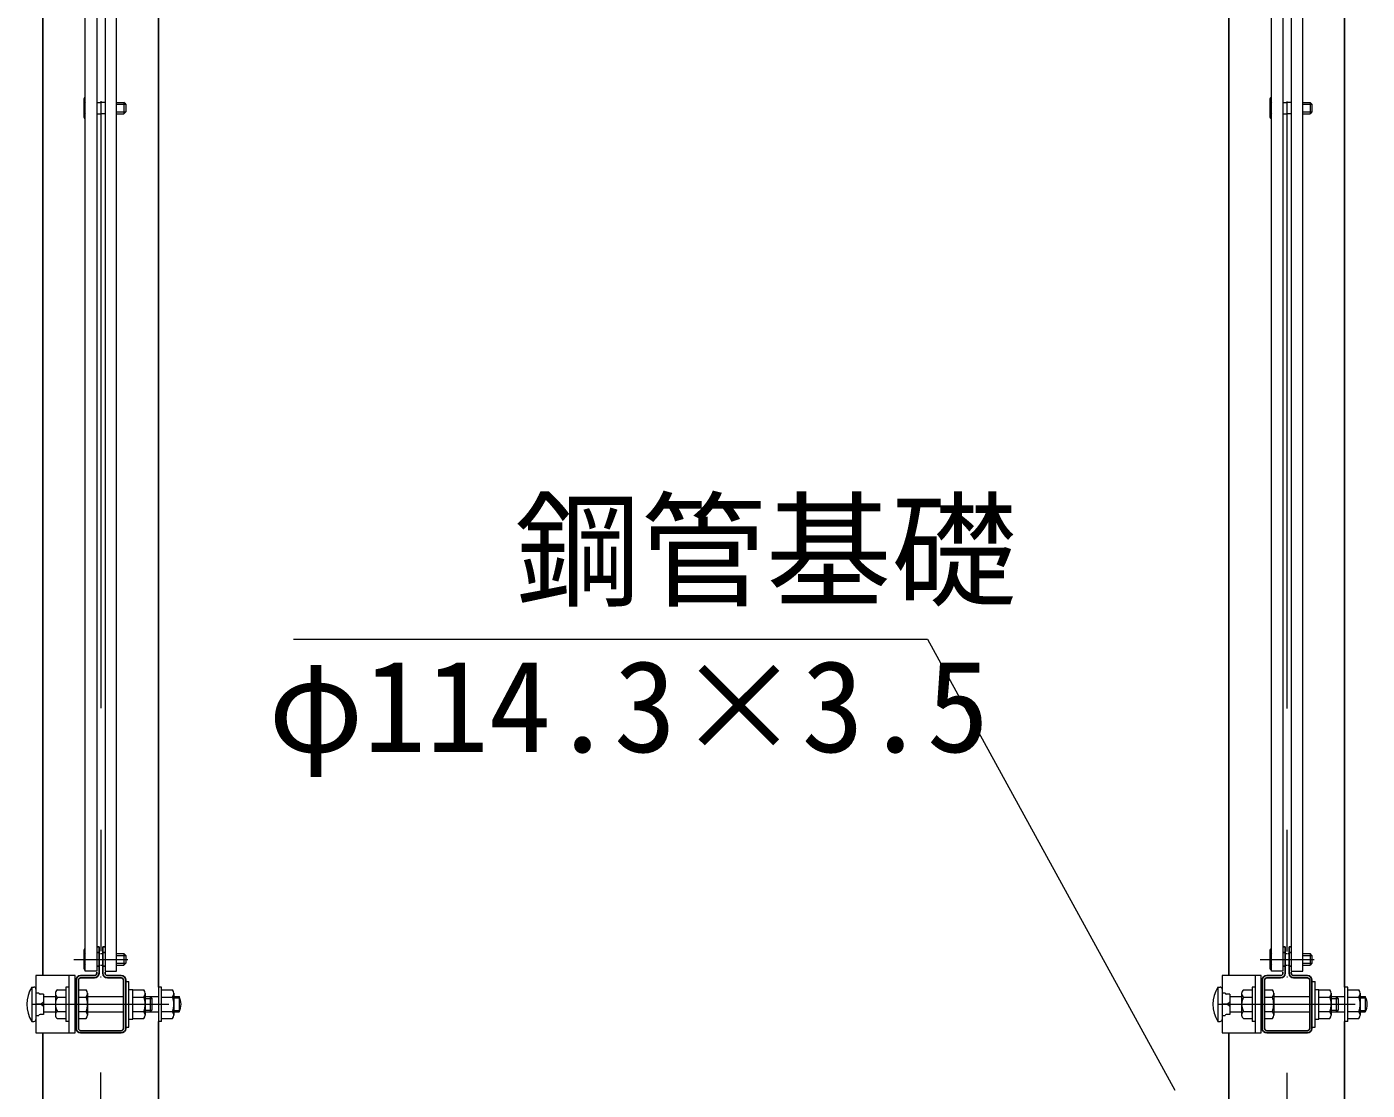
# Model space of a CAD drawing. Units: millimetres, scale not verified. Extents: x -4200 to 4200, y -2970 to 2970.
# Drawn here: x -306 to 394, y -3 to 553 of the extents above; entities that cross this region are included whole.
import ezdxf
from ezdxf.enums import TextEntityAlignment as Align

# ---------------------------------------------------------------- set-up
doc = ezdxf.new("R2010")
doc.units = ezdxf.units.MM
doc.header["$LTSCALE"] = 10
doc.linetypes.add('USER1', pattern=[50.8, 31.75, -6.35, 6.35, -6.35])
for name, color, linetype, lineweight in [('0-0_D-STR1', 1, 'Continuous', 25), ('0-1_D-BMK', 2, 'USER1', 13), ('0-6_D-STR3', 3, 'Continuous', 13), ('0-9_D-STR2', 7, 'Continuous', 13), ('0-A_D-STR-TXT', 7, 'Continuous', 13)]:
    doc.layers.add(name, color=color, linetype=linetype, lineweight=lineweight)
doc.styles.add('ＭＳ ゴシック', font='')
doc.styles.get('ＭＳ ゴシック').set_extended_font_data('MS Gothic')

msp = doc.modelspace()

# ---------------------------------------------------------------- linework, layer by layer
at = {"layer": '0-0_D-STR1'}
for p, q in [((-237.55, 971.21), (-237.55, 51.04)), ((382.6, 971.21), (382.6, 51.04)), ((-298.05, 965.21), (-298.05, 57.04)), ((322.1, 965.21), (322.1, 57.04)), ((-269.83, 72.04), (-268.63, 72.04)), ((-268.63, 58.24), (-268.63, 72.04)), ((-266.63, 58.24), (-266.63, 72.04)), ((-265.43, 72.04), (-266.63, 72.04)), ((350.33, 72.04), (351.53, 72.04)), ((351.53, 58.24), (351.53, 72.04)), ((353.53, 58.24), (353.53, 72.04)), ((354.73, 72.04), (353.53, 72.04)), ((-269.83, 69.04), (-268.63, 69.04)), ((-266.63, 69.04), (-265.43, 69.04)), ((350.33, 69.04), (351.53, 69.04)), ((353.53, 69.04), (354.73, 69.04)), ((-278.23, 57.04), (-271.03, 57.04)), ((-269.83, 62.04), (-268.63, 62.04)), ((-269.83, 58.24), (-269.83, 58.79)), ((-266.63, 62.04), (-265.43, 62.04)), ((-265.43, 58.24), (-265.43, 58.79)), ((-257.03, 57.04), (-264.23, 57.04)), ((341.93, 57.04), (349.13, 57.04)), ((350.33, 62.04), (351.53, 62.04)), ((350.33, 58.24), (350.33, 58.79)), ((353.53, 62.04), (354.73, 62.04)), ((354.73, 58.24), (354.73, 58.79)), ((363.13, 57.04), (355.93, 57.04)), ((-280.63, 29.44), (-280.63, 54.64)), ((-279.43, 29.44), (-279.43, 54.64)), ((-278.23, 55.84), (-271.03, 55.84)), ((-257.03, 55.84), (-264.23, 55.84)), ((-255.83, 29.44), (-255.83, 54.64)), ((-254.63, 29.44), (-254.63, 54.64)), ((339.53, 29.44), (339.53, 54.64)), ((340.73, 29.44), (340.73, 54.64)), ((341.93, 55.84), (349.13, 55.84)), ((363.13, 55.84), (355.93, 55.84)), ((364.33, 29.44), (364.33, 54.64)), ((365.53, 29.44), (365.53, 54.64)), ((-267.63, 28.24), (-278.23, 28.24)), ((-267.63, 28.24), (-257.03, 28.24)), ((-237.55, 33.04), (-237.55, -205.46)), ((352.53, 28.24), (341.93, 28.24)), ((352.53, 28.24), (363.13, 28.24)), ((382.6, 33.04), (382.6, -205.46)), ((-267.63, 27.04), (-278.23, 27.04)), ((-267.63, 27.04), (-257.03, 27.04)), ((322.1, 27.04), (322.1, -205.46)), ((352.53, 27.04), (341.93, 27.04)), ((352.53, 27.04), (363.13, 27.04))]:
    msp.add_line(p, q, dxfattribs=at)
msp.add_lwpolyline([(-298.05, 27.04), (-298.05, -205.46), (-237.55, -205.46)], dxfattribs=at)
for centre, radius, start, end in [((-278.23, 54.64), 2.4, 90, 180), ((-271.03, 58.24), 1.2, 270, 0), ((-271.03, 58.24), 2.4, 270, 0), ((-264.23, 58.24), 2.4, 180, 270), ((-264.23, 58.24), 1.2, 180, 270), ((-257.03, 54.64), 2.4, 0, 90), ((341.93, 54.64), 2.4, 90, 180), ((349.13, 58.24), 1.2, 270, 0), ((349.13, 58.24), 2.4, 270, 0), ((355.93, 58.24), 2.4, 180, 270), ((355.93, 58.24), 1.2, 180, 270), ((363.13, 54.64), 2.4, 0, 90), ((-278.23, 54.64), 1.2, 90, 180), ((-257.03, 54.64), 1.2, 0, 90), ((341.93, 54.64), 1.2, 90, 180), ((363.13, 54.64), 1.2, 0, 90), ((-278.23, 29.44), 2.4, 180, 270), ((-278.23, 29.44), 1.2, 180, 270), ((-257.03, 29.44), 2.4, 270, 0), ((-257.03, 29.44), 1.2, 270, 0), ((341.93, 29.44), 2.4, 180, 270), ((341.93, 29.44), 1.2, 180, 270), ((363.13, 29.44), 2.4, 270, 0), ((363.13, 29.44), 1.2, 270, 0)]:
    msp.add_arc(centre, radius, start, end, dxfattribs=at)
at = {"layer": '0-1_D-BMK'}
for p, q in [((-267.62, 1022.36), (-267.82, -333.63)), ((352.53, 1022.21), (352.33, -333.77)), ((-281.73, 65.54), (-253.52, 65.54)), ((338.42, 65.54), (366.63, 65.54)), ((-303.38, 42.04), (-232.05, 42.04)), ((316.78, 42.04), (388.1, 42.04))]:
    msp.add_line(p, q, dxfattribs=at)
at = {"layer": '0-6_D-STR3'}
for p, q in [((-276.63, 515.12), (-276.63, 506.46)), ((-269.83, 513.79), (-267.83, 513.79)), ((-265.43, 513.79), (-267.43, 513.79)), ((-259.43, 513.79), (-255.63, 513.79)), ((-255.63, 513.79), (-255.63, 507.79)), ((-254.63, 512.79), (-255.63, 513.79)), ((343.53, 515.12), (343.53, 506.46)), ((350.33, 513.79), (352.33, 513.79)), ((354.73, 513.79), (352.73, 513.79)), ((360.72, 513.79), (364.53, 513.79)), ((364.53, 513.79), (364.53, 507.79)), ((365.53, 512.79), (364.53, 513.79)), ((-269.83, 507.79), (-267.83, 507.79)), ((-265.43, 507.79), (-267.43, 507.79)), ((-259.43, 508.79), (-254.63, 508.79)), ((-259.43, 507.79), (-255.63, 507.79)), ((-254.63, 508.79), (-255.63, 507.79)), ((350.33, 507.79), (352.33, 507.79)), ((354.73, 507.79), (352.73, 507.79)), ((360.72, 508.79), (365.53, 508.79)), ((360.72, 507.79), (364.53, 507.79)), ((365.53, 508.79), (364.53, 507.79)), ((-276.63, 69.87), (-276.63, 61.21)), ((-268.63, 68.54), (-267.83, 68.54)), ((-267.43, 68.54), (-266.63, 68.54)), ((-259.43, 68.54), (-255.63, 68.54)), ((-259.43, 63.54), (-254.63, 63.54)), ((-255.63, 68.54), (-255.63, 62.54)), ((-254.63, 67.54), (-255.63, 68.54)), ((-254.63, 63.54), (-255.63, 62.54)), ((343.53, 69.87), (343.53, 61.21)), ((351.53, 68.54), (352.33, 68.54)), ((352.73, 68.54), (353.53, 68.54)), ((360.72, 68.54), (364.53, 68.54)), ((360.72, 63.54), (365.53, 63.54)), ((364.53, 68.54), (364.53, 62.54)), ((365.53, 67.54), (364.53, 68.54)), ((365.53, 63.54), (364.53, 62.54)), ((-284.33, 57.04), (-284.33, 27.04)), ((-268.63, 62.54), (-267.83, 62.54)), ((-267.43, 62.54), (-266.63, 62.54)), ((-259.43, 62.54), (-255.63, 62.54)), ((335.83, 57.04), (335.83, 27.04)), ((351.53, 62.54), (352.33, 62.54)), ((352.73, 62.54), (353.53, 62.54)), ((360.72, 62.54), (364.53, 62.54)), ((-303.78, 51.04), (-303.78, 33.04)), ((-303.78, 51.04), (-302.68, 51.04)), ((-290.35, 49.54), (-285.93, 49.54)), ((-285.93, 51.04), (-285.93, 33.04)), ((-284.33, 51.04), (-285.93, 51.04)), ((-281.13, 49.54), (-280.63, 49.54)), ((-279.43, 49.54), (-275.33, 49.54)), ((-254.63, 54.04), (-253.03, 54.04)), ((-254.63, 54.04), (-253.03, 54.04)), ((-253.03, 30.04), (-253.03, 54.04)), ((-253.03, 49.74), (-251.03, 49.74)), ((-251.03, 34.34), (-251.03, 49.74)), ((-251.03, 49.54), (-245.23, 49.54)), ((-235.95, 51.04), (-237.55, 51.04)), ((-237.55, 51.04), (-237.55, 33.04)), ((-235.95, 33.04), (-235.95, 51.04)), ((-235.95, 49.54), (-230.15, 49.54)), ((316.38, 51.04), (316.38, 33.04)), ((316.38, 51.04), (317.48, 51.04)), ((329.81, 49.54), (334.23, 49.54)), ((334.23, 51.04), (334.23, 33.04)), ((335.83, 51.04), (334.23, 51.04)), ((339.03, 49.54), (339.53, 49.54)), ((340.73, 49.54), (344.83, 49.54)), ((365.53, 54.04), (367.13, 54.04)), ((365.53, 54.04), (367.13, 54.04)), ((367.13, 30.04), (367.13, 54.04)), ((367.13, 49.74), (369.13, 49.74)), ((369.13, 34.34), (369.13, 49.74)), ((369.13, 49.54), (374.93, 49.54)), ((384.2, 51.04), (382.6, 51.04)), ((382.6, 51.04), (382.6, 33.04)), ((384.2, 33.04), (384.2, 51.04)), ((384.2, 49.54), (390, 49.54)), ((-301.58, 47.98), (-300.08, 47.98)), ((-297.58, 47.36), (-299.45, 47.36)), ((-297.58, 47.36), (-297.58, 36.72)), ((-297.58, 46.04), (-291.43, 46.04)), ((-291.43, 47.67), (-291.43, 36.41)), ((-290.35, 45.8), (-285.93, 45.8)), ((-281.13, 45.79), (-280.63, 45.79)), ((-279.43, 45.79), (-275.33, 45.79)), ((-274.63, 47.82), (-274.63, 36.28)), ((-274.63, 46.04), (-255.83, 46.04)), ((-251.03, 45.79), (-245.23, 45.79)), ((-244.53, 47.82), (-244.53, 36.28)), ((-244.53, 46.04), (-237.55, 46.04)), ((-244.53, 45.04), (-240.93, 45.04)), ((-241.93, 46.04), (-240.93, 45.04)), ((-240.93, 45.04), (-240.93, 39.04)), ((-235.95, 45.79), (-230.15, 45.79)), ((-229.45, 47.82), (-229.45, 36.28)), ((-229.45, 46.04), (-226.75, 46.04)), ((-229.45, 45.37), (-226.43, 45.37)), ((-226.75, 46.04), (-226.75, 38.04)), ((318.58, 47.98), (320.08, 47.98)), ((322.58, 47.36), (320.7, 47.36)), ((322.58, 47.36), (322.58, 36.72)), ((322.58, 46.04), (328.73, 46.04)), ((328.73, 47.67), (328.73, 36.41)), ((329.81, 45.8), (334.23, 45.8)), ((339.03, 45.79), (339.53, 45.79)), ((340.73, 45.79), (344.83, 45.79)), ((345.53, 47.82), (345.53, 36.28)), ((345.53, 46.04), (364.33, 46.04)), ((369.13, 45.79), (374.93, 45.79)), ((375.63, 47.82), (375.63, 36.28)), ((375.63, 46.04), (382.6, 46.04)), ((375.63, 45.04), (379.23, 45.04)), ((378.23, 46.04), (379.23, 45.04)), ((379.23, 45.04), (379.23, 39.04)), ((384.2, 45.79), (390, 45.79)), ((390.7, 47.82), (390.7, 36.28)), ((390.7, 46.04), (393.4, 46.04)), ((390.7, 45.37), (393.72, 45.37)), ((393.4, 46.04), (393.4, 38.04)), ((-298.83, 42.04), (-301.58, 42.04)), ((-301.58, 36.1), (-300.08, 36.1)), ((-297.58, 36.72), (-299.45, 36.72)), ((-297.58, 38.04), (-291.43, 38.04)), ((-290.35, 38.28), (-285.93, 38.28)), ((-281.13, 38.29), (-280.63, 38.29)), ((-279.43, 38.29), (-275.33, 38.29)), ((-274.63, 38.04), (-255.83, 38.04)), ((-251.03, 38.29), (-245.23, 38.29)), ((-244.53, 39.04), (-240.93, 39.04)), ((-244.53, 38.04), (-237.55, 38.04)), ((-235.95, 38.29), (-230.15, 38.29)), ((-229.45, 38.72), (-226.43, 38.72)), ((-229.45, 38.04), (-226.75, 38.04)), ((321.33, 42.04), (318.58, 42.04)), ((318.58, 36.1), (320.08, 36.1)), ((322.58, 36.72), (320.7, 36.72)), ((322.58, 38.04), (328.73, 38.04)), ((329.81, 38.28), (334.23, 38.28)), ((339.03, 38.29), (339.53, 38.29)), ((340.73, 38.29), (344.83, 38.29)), ((345.53, 38.04), (364.33, 38.04)), ((369.13, 38.29), (374.93, 38.29)), ((375.63, 39.04), (379.23, 39.04)), ((375.63, 38.04), (382.6, 38.04)), ((384.2, 38.29), (390, 38.29)), ((390.7, 38.72), (393.72, 38.72)), ((390.7, 38.04), (393.4, 38.04)), ((-303.78, 33.04), (-302.68, 33.04)), ((-290.35, 34.54), (-285.93, 34.54)), ((-284.33, 33.04), (-285.93, 33.04)), ((-281.13, 34.54), (-280.63, 34.54)), ((-279.43, 34.54), (-275.33, 34.54)), ((-254.63, 30.04), (-253.03, 30.04)), ((-253.03, 34.34), (-251.03, 34.34)), ((-251.03, 34.54), (-245.23, 34.54)), ((-235.95, 33.04), (-237.55, 33.04)), ((-235.95, 34.54), (-230.15, 34.54)), ((316.38, 33.04), (317.48, 33.04)), ((329.81, 34.54), (334.23, 34.54)), ((335.83, 33.04), (334.23, 33.04)), ((339.03, 34.54), (339.53, 34.54)), ((340.73, 34.54), (344.83, 34.54)), ((365.53, 30.04), (367.13, 30.04)), ((367.13, 34.34), (369.13, 34.34)), ((369.13, 34.54), (374.93, 34.54)), ((384.2, 33.04), (382.6, 33.04)), ((384.2, 34.54), (390, 34.54))]:
    msp.add_line(p, q, dxfattribs=at)
for points in [[(-275.82, 59.29), (-275.82, 962.96), (-269.83, 962.96), (-269.83, 59.29)], [(-259.43, 59.29), (-259.43, 962.96), (-265.43, 962.96), (-265.43, 59.29)], [(344.33, 59.29), (344.33, 962.96), (350.33, 962.96), (350.33, 59.29)], [(360.72, 59.29), (360.72, 962.96), (354.73, 962.96), (354.73, 59.29)], [(-281.13, 57.04), (-301.58, 57.04), (-301.58, 27.04), (-281.13, 27.04)], [(339.03, 57.04), (318.58, 57.04), (318.58, 27.04), (339.03, 27.04)]]:
    msp.add_lwpolyline(points, close=True, dxfattribs=at)
for points in [[(-259.43, 512.79), (-254.63, 512.79), (-254.63, 508.79)], [(360.72, 512.79), (365.53, 512.79), (365.53, 508.79)], [(-259.43, 67.54), (-254.63, 67.54), (-254.63, 63.54)], [(360.72, 67.54), (365.53, 67.54), (365.53, 63.54)], [(-297.58, 43.1), (-298.83, 42.04), (-297.58, 40.98)], [(-241.93, 46.04), (-241.93, 38.04), (-240.93, 39.04)], [(322.58, 43.1), (321.33, 42.04), (322.58, 40.98)], [(378.23, 46.04), (378.23, 38.04), (379.23, 39.04)]]:
    msp.add_lwpolyline(points, dxfattribs=at)
for centre, radius, start, end in [((-274.99, 515.12), 1.64, 120.65597, 239.34403), ((-271.05, 510.79), 5.58, 148.86338, 211.13662), ((345.16, 515.12), 1.64, 120.65597, 239.34403), ((349.1, 510.79), 5.58, 148.86338, 211.13662), ((-274.99, 506.46), 1.64, 120.65597, 239.34403), ((345.16, 506.46), 1.64, 120.65597, 239.34403), ((-274.99, 69.87), 1.64, 120.65597, 239.34403), ((345.16, 69.87), 1.64, 120.65597, 239.34403), ((-271.05, 65.54), 5.58, 148.86338, 211.13662), ((349.1, 65.54), 5.58, 148.86338, 211.13662), ((-274.99, 61.21), 1.64, 120.65597, 239.34403), ((345.16, 61.21), 1.64, 120.65597, 239.34403), ((-289.5, 42.04), 16.88, 147.77316, 212.22684), ((-302.68, 49.94), 1.1, 0, 90), ((-289.27, 47.67), 2.16, 120, 240), ((-277.47, 47.67), 2.85, 318.83491, 41.16509), ((-247.37, 47.67), 2.85, 318.83491, 41.16509), ((-232.3, 47.67), 2.85, 318.83491, 41.16509), ((330.65, 42.04), 16.88, 147.77316, 212.22684), ((317.48, 49.94), 1.1, 0, 90), ((330.89, 47.67), 2.16, 120, 240), ((342.68, 47.67), 2.85, 318.83491, 41.16509), ((372.78, 47.67), 2.85, 318.83491, 41.16509), ((387.85, 47.67), 2.85, 318.83491, 41.16509), ((-299.45, 47.98), 0.622, 180, 270), ((-284.35, 42.04), 7.08, 147.93138, 212.06862), ((-285.02, 42.04), 10.39, 338.85295, 21.14705), ((-254.92, 42.04), 10.39, 338.85295, 21.14705), ((-239.85, 42.04), 10.39, 338.85295, 21.14705), ((-234.25, 42.04), 8.5, 331.92751, 28.07249), ((320.7, 47.98), 0.622, 180, 270), ((335.8, 42.04), 7.08, 147.93138, 212.06862), ((335.13, 42.04), 10.39, 338.85295, 21.14705), ((365.23, 42.04), 10.39, 338.85295, 21.14705), ((380.3, 42.04), 10.39, 338.85295, 21.14705), ((385.9, 42.04), 8.5, 331.92751, 28.07249), ((-299.45, 36.1), 0.622, 90, 180), ((-289.27, 36.41), 2.16, 120, 240), ((-277.47, 36.42), 2.85, 318.86505, 41.13495), ((-247.37, 36.42), 2.85, 318.86505, 41.13495), ((-232.3, 36.42), 2.85, 318.86505, 41.13495), ((320.7, 36.1), 0.622, 90, 180), ((330.89, 36.41), 2.16, 120, 240), ((342.68, 36.42), 2.85, 318.86505, 41.13495), ((372.78, 36.42), 2.85, 318.86505, 41.13495), ((387.85, 36.42), 2.85, 318.86505, 41.13495), ((-302.68, 34.14), 1.1, 270, 0), ((317.48, 34.14), 1.1, 270, 0)]:
    msp.add_arc(centre, radius, start, end, dxfattribs=at)
at = {"layer": '0-9_D-STR2'}
for p, q in [((-267.43, 56.29), (-267.83, 56.29)), ((352.73, 56.29), (352.33, 56.29))]:
    msp.add_line(p, q, dxfattribs=at)
at = {"layer": '0-A_D-STR-TXT'}
msp.add_lwpolyline([(-167, 233.03), (164.59, 233.03), (293.87, -2.84)], dxfattribs=at)

# ---------------------------------------------------------------- texts
at = {"layer": '0-A_D-STR-TXT', "style": 'ＭＳ ゴシック'}
for s, p in [('鋼管基礎', (-51.08, 240.88)), ('φ114.3×3.5', (-180.08, 159.51))]:
    msp.add_text(s, height=48.09, dxfattribs=at).set_placement(p, align=Align.BOTTOM_LEFT)

doc.saveas('drawing.dxf')
